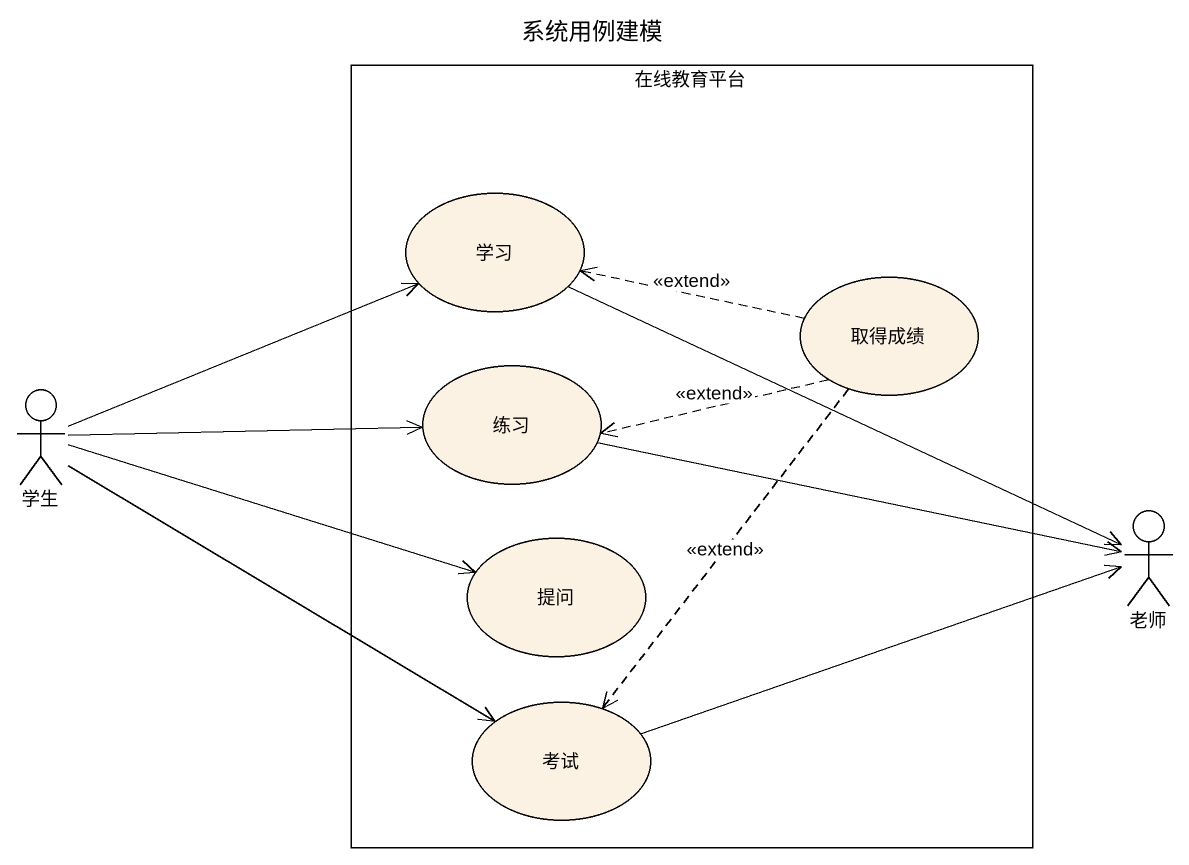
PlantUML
@startuml
title 系统用例建模
rectangle 在线教育平台 {
  usecase 学习
  usecase 取得成绩
  usecase 练习
  usecase 提问
  usecase 考试
}
actor 学生
actor 老师
学习 -right-> 老师
取得成绩 .left.> 学习 : <<extend>>
取得成绩 .left.> 练习 : <<extend>>
取得成绩 ..> 考试 : <<extend>>
学生 -right-> 学习
学生 -right-> 练习
学生 -right-> 提问
学生 -right-> 考试
练习 -right-> 老师
考试 -right-> 老师
@enduml
